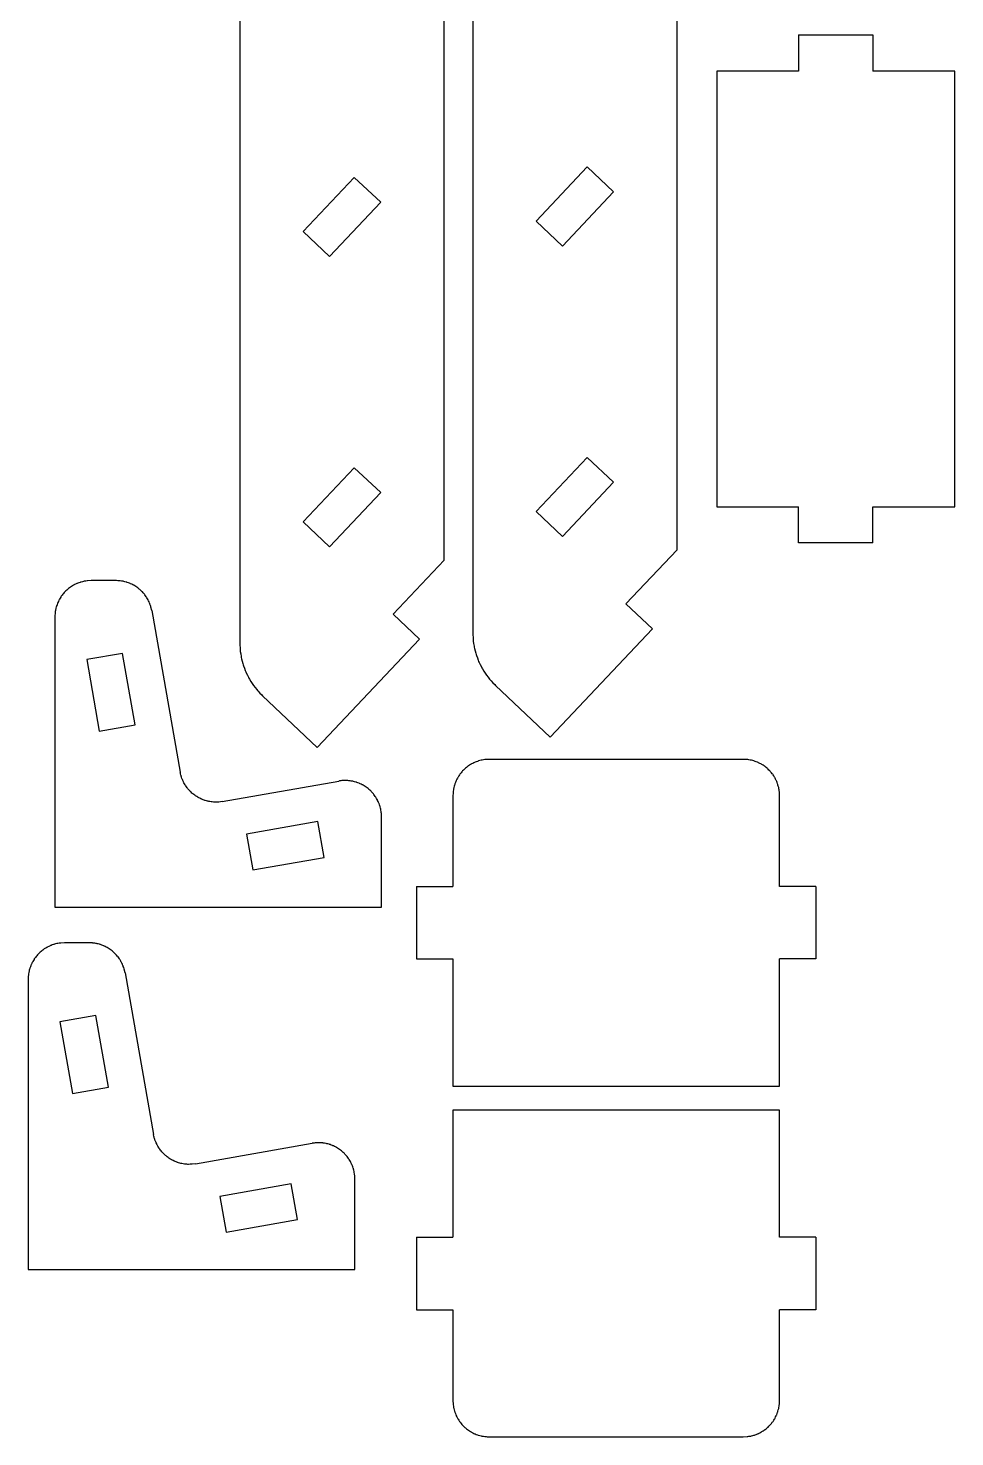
# Model space of a CAD drawing. Header units: centimetres. Extents: x -36 to 33.7, y -21 to 21.
# Drawn here: x 17.32 to 30.08, y -20.28 to -0.88 of the extents above; entities that cross this region are included whole.
import ezdxf

# ---------------------------------------------------------------- set-up
doc = ezdxf.new("R2010")
doc.units = ezdxf.units.CM
doc.header["$MEASUREMENT"] = 0
doc.layers.add('Capa 1', color=7, linetype='Continuous')

msp = doc.modelspace()

# ---------------------------------------------------------------- linework, layer by layer
at = {"layer": 'Capa 1', "color": 1, "lineweight": 25}
for points in [[(26.25643, -8.06293), (26.25643, -8.06293), (26.25643, 19.2293), (26.25643, 19.2293)], [(23.04784, -8.20561), (23.04784, -8.20561), (23.04784, 19.08662), (23.04784, 19.08662)], [(23.44175, 18.08891), (23.44175, 18.08891), (23.44175, -9.20332), (23.44175, -9.20332)], [(20.23313, 17.94623), (20.23313, 17.94623), (20.23313, -9.346), (20.23313, -9.346)], [(27.93009, -0.96876), (27.93009, -0.96876), (28.95509, -0.96876), (28.95509, -0.96876)], [(27.93009, -0.96876), (27.93009, -0.96876), (27.93009, -1.46876), (27.93009, -1.46876)], [(28.95509, -0.96876), (28.95509, -0.96876), (28.95509, -1.46876), (28.95509, -1.46876)], [(26.80258, -1.46876), (26.80258, -1.46876), (26.80258, -7.46876), (26.80258, -7.46876)], [(27.93009, -1.46876), (27.93009, -1.46876), (26.80258, -1.46876), (26.80258, -1.46876)], [(30.0826, -1.46876), (30.0826, -1.46876), (28.95509, -1.46876), (28.95509, -1.46876)], [(30.0826, -7.46876), (30.0826, -7.46876), (30.0826, -1.46876), (30.0826, -1.46876)], [(25.01917, -2.78953), (25.01917, -2.78953), (24.31548, -3.53481), (24.31548, -3.53481)], [(25.38274, -3.13275), (25.38274, -3.13275), (25.01917, -2.78953), (25.01917, -2.78953)], [(21.81055, -2.93218), (21.81055, -2.93218), (21.10686, -3.6775), (21.10686, -3.6775)], [(22.17412, -3.27544), (22.17412, -3.27544), (21.81055, -2.93218), (21.81055, -2.93218)], [(21.47043, -4.02075), (21.47043, -4.02075), (22.17412, -3.27544), (22.17412, -3.27544)], [(24.67905, -3.87806), (24.67905, -3.87806), (25.38274, -3.13275), (25.38274, -3.13275)], [(21.10686, -3.6775), (21.10686, -3.6775), (21.47043, -4.02075), (21.47043, -4.02075)], [(24.31548, -3.53481), (24.31548, -3.53481), (24.67905, -3.87806), (24.67905, -3.87806)], [(25.01917, -6.7895), (25.01917, -6.7895), (24.31548, -7.53482), (24.31548, -7.53482)], [(25.38274, -7.13276), (25.38274, -7.13276), (25.01917, -6.7895), (25.01917, -6.7895)], [(21.81055, -6.93219), (21.81055, -6.93219), (21.10686, -7.6775), (21.10686, -7.6775)], [(22.17412, -7.27544), (22.17412, -7.27544), (21.81055, -6.93219), (21.81055, -6.93219)], [(24.67905, -7.87807), (24.67905, -7.87807), (25.38274, -7.13276), (25.38274, -7.13276)], [(21.47043, -8.02076), (21.47043, -8.02076), (22.17412, -7.27544), (22.17412, -7.27544)], [(24.31548, -7.53482), (24.31548, -7.53482), (24.67905, -7.87807), (24.67905, -7.87807)], [(26.80258, -7.46876), (26.80258, -7.46876), (27.93009, -7.46876), (27.93009, -7.46876)], [(27.93009, -7.96876), (27.93009, -7.96876), (27.93009, -7.46876), (27.93009, -7.46876)], [(28.95509, -7.96876), (28.95509, -7.96876), (28.95509, -7.46876), (28.95509, -7.46876)], [(28.95509, -7.46876), (28.95509, -7.46876), (30.0826, -7.46876), (30.0826, -7.46876)], [(21.10686, -7.6775), (21.10686, -7.6775), (21.47043, -8.02076), (21.47043, -8.02076)], [(25.55278, -8.8082), (25.55278, -8.8082), (26.25643, -8.06293), (26.25643, -8.06293)], [(28.95509, -7.96876), (28.95509, -7.96876), (27.93009, -7.96876), (27.93009, -7.96876)], [(22.34416, -8.95089), (22.34416, -8.95089), (23.04784, -8.20561), (23.04784, -8.20561)], [(18.52824, -8.48704), (18.52824, -8.48704), (18.18622, -8.48704), (18.18622, -8.48704)], [(19.02065, -8.90021), (19.02065, -8.90021), (19.41308, -11.12578), (19.41308, -11.12578)], [(25.91635, -9.15146), (25.91635, -9.15146), (25.55278, -8.8082), (25.55278, -8.8082)], [(17.68623, -8.98703), (17.68623, -8.98703), (17.68623, -12.98703), (17.68623, -12.98703)], [(22.70773, -9.29414), (22.70773, -9.29414), (22.34416, -8.95089), (22.34416, -8.95089)], [(22.70773, -9.29414), (22.70773, -9.29414), (21.30039, -10.78477), (21.30039, -10.78477)], [(25.91635, -9.15146), (25.91635, -9.15146), (24.50901, -10.64208), (24.50901, -10.64208)], [(18.61679, -9.48921), (18.61679, -9.48921), (18.12438, -9.57603), (18.12438, -9.57603)], [(18.79043, -10.47402), (18.79043, -10.47402), (18.61679, -9.48921), (18.61679, -9.48921)], [(18.12438, -9.57603), (18.12438, -9.57603), (18.29802, -10.56084), (18.29802, -10.56084)], [(21.30039, -10.78477), (21.30039, -10.78477), (20.54665, -10.07315), (20.54665, -10.07315)], [(24.50901, -10.64208), (24.50901, -10.64208), (23.75527, -9.93046), (23.75527, -9.93046)], [(18.29802, -10.56084), (18.29802, -10.56084), (18.79043, -10.47402), (18.79043, -10.47402)], [(27.16917, -10.9494), (27.16917, -10.9494), (23.66919, -10.9494), (23.66919, -10.9494)], [(19.9923, -11.53137), (19.9923, -11.53137), (21.59938, -11.24798), (21.59938, -11.24798)], [(23.1692, -11.44939), (23.1692, -11.44939), (23.1692, -12.69939), (23.1692, -12.69939)], [(27.66919, -12.69939), (27.66919, -12.69939), (27.66919, -11.44939), (27.66919, -11.44939)], [(21.31014, -11.80671), (21.31014, -11.80671), (20.32533, -11.98035), (20.32533, -11.98035)], [(21.39696, -12.29912), (21.39696, -12.29912), (21.31014, -11.80671), (21.31014, -11.80671)], [(22.18623, -12.98703), (22.18623, -12.98703), (22.18623, -11.74039), (22.18623, -11.74039)], [(20.32533, -11.98035), (20.32533, -11.98035), (20.41215, -12.47275), (20.41215, -12.47275)], [(20.41215, -12.47275), (20.41215, -12.47275), (21.39696, -12.29912), (21.39696, -12.29912)], [(22.66917, -12.69939), (22.66917, -12.69939), (22.66917, -13.69937), (22.66917, -13.69937)], [(22.66917, -12.69939), (22.66917, -12.69939), (23.1692, -12.69939), (23.1692, -12.69939)], [(28.16919, -12.69939), (28.16919, -12.69939), (27.66919, -12.69939), (27.66919, -12.69939)], [(28.16919, -12.69939), (28.16919, -12.69939), (28.16919, -13.69937), (28.16919, -13.69937)], [(17.68623, -12.98703), (17.68623, -12.98703), (22.18623, -12.98703), (22.18623, -12.98703)], [(18.16058, -13.47683), (18.16058, -13.47683), (17.81856, -13.47683), (17.81856, -13.47683)], [(22.66917, -13.69937), (22.66917, -13.69937), (23.1692, -13.69937), (23.1692, -13.69937)], [(23.1692, -13.69937), (23.1692, -13.69937), (23.1692, -15.44939), (23.1692, -15.44939)], [(28.16919, -13.69937), (28.16919, -13.69937), (27.66919, -13.69937), (27.66919, -13.69937)], [(27.66919, -15.44939), (27.66919, -15.44939), (27.66919, -13.69937), (27.66919, -13.69937)], [(18.65298, -13.89001), (18.65298, -13.89001), (19.04541, -16.11558), (19.04541, -16.11558)], [(17.31857, -13.97683), (17.31857, -13.97683), (17.31857, -17.97683), (17.31857, -17.97683)], [(18.24912, -14.47901), (18.24912, -14.47901), (17.75672, -14.56582), (17.75672, -14.56582)], [(18.42276, -15.46382), (18.42276, -15.46382), (18.24912, -14.47901), (18.24912, -14.47901)], [(17.75672, -14.56582), (17.75672, -14.56582), (17.93035, -15.55064), (17.93035, -15.55064)], [(17.93035, -15.55064), (17.93035, -15.55064), (18.42276, -15.46382), (18.42276, -15.46382)], [(23.1692, -15.44939), (23.1692, -15.44939), (27.66919, -15.44939), (27.66919, -15.44939)], [(27.66918, -15.78161), (27.66918, -15.78161), (23.16918, -15.78161), (23.16918, -15.78161)], [(23.16918, -15.78161), (23.16918, -15.78161), (23.16918, -17.53163), (23.16918, -17.53163)], [(27.66918, -17.53163), (27.66918, -17.53163), (27.66918, -15.78161), (27.66918, -15.78161)], [(19.62464, -16.52117), (19.62464, -16.52117), (21.23172, -16.23778), (21.23172, -16.23778)], [(20.94248, -16.79651), (20.94248, -16.79651), (19.95766, -16.97015), (19.95766, -16.97015)], [(21.02929, -17.28892), (21.02929, -17.28892), (20.94248, -16.79651), (20.94248, -16.79651)], [(21.81856, -17.97683), (21.81856, -17.97683), (21.81856, -16.73019), (21.81856, -16.73019)], [(19.95766, -16.97015), (19.95766, -16.97015), (20.04448, -17.46255), (20.04448, -17.46255)], [(20.04448, -17.46255), (20.04448, -17.46255), (21.02929, -17.28892), (21.02929, -17.28892)], [(22.66919, -17.53163), (22.66919, -17.53163), (22.66919, -18.53161), (22.66919, -18.53161)], [(22.66919, -17.53163), (22.66919, -17.53163), (23.16918, -17.53163), (23.16918, -17.53163)], [(28.1692, -17.53163), (28.1692, -17.53163), (27.66918, -17.53163), (27.66918, -17.53163)], [(28.1692, -17.53163), (28.1692, -17.53163), (28.1692, -18.53161), (28.1692, -18.53161)], [(17.31857, -17.97683), (17.31857, -17.97683), (21.81856, -17.97683), (21.81856, -17.97683)], [(22.66919, -18.53161), (22.66919, -18.53161), (23.16918, -18.53161), (23.16918, -18.53161)], [(23.16918, -18.53161), (23.16918, -18.53161), (23.16918, -19.78161), (23.16918, -19.78161)], [(28.1692, -18.53161), (28.1692, -18.53161), (27.66918, -18.53161), (27.66918, -18.53161)], [(27.66918, -19.78161), (27.66918, -19.78161), (27.66918, -18.53161), (27.66918, -18.53161)], [(23.66917, -20.2816), (23.66917, -20.2816), (27.16918, -20.2816), (27.16918, -20.2816)]]:
    msp.add_open_spline(points, degree=3, dxfattribs=at)
for points, knots in [([(18.18622, -8.48704), (18.18622, -8.48704), (18.13722, -8.48943), (18.13722, -8.48943), (18.13722, -8.48943), (18.13722, -8.48943), (18.08868, -8.49663), (18.08868, -8.49663), (18.08868, -8.49663), (18.08868, -8.49663), (18.04109, -8.50856), (18.04109, -8.50856), (18.04109, -8.50856), (18.04109, -8.50856), (17.99488, -8.5251), (17.99488, -8.5251), (17.99488, -8.5251), (17.99488, -8.5251), (17.95053, -8.54609), (17.95053, -8.54609), (17.95053, -8.54609), (17.95053, -8.54609), (17.90845, -8.57131), (17.90845, -8.57131), (17.90845, -8.57131), (17.90845, -8.57131), (17.86904, -8.60052), (17.86904, -8.60052), (17.86904, -8.60052), (17.86904, -8.60052), (17.83267, -8.63347), (17.83267, -8.63347), (17.83267, -8.63347), (17.83267, -8.63347), (17.79972, -8.66985), (17.79972, -8.66985), (17.79972, -8.66985), (17.79972, -8.66985), (17.77047, -8.70925), (17.77047, -8.70925), (17.77047, -8.70925), (17.77047, -8.70925), (17.74525, -8.75134), (17.74525, -8.75134), (17.74525, -8.75134), (17.74525, -8.75134), (17.7243, -8.79568), (17.7243, -8.79568), (17.7243, -8.79568), (17.7243, -8.79568), (17.70775, -8.8419), (17.70775, -8.8419), (17.70775, -8.8419), (17.70775, -8.8419), (17.69583, -8.88948), (17.69583, -8.88948), (17.69583, -8.88948), (17.69583, -8.88948), (17.68863, -8.93803), (17.68863, -8.93803), (17.68863, -8.93803), (17.68863, -8.93803), (17.68623, -8.98703), (17.68623, -8.98703)], [0, 0, 0, 0, 0.05882353, 0.05882353, 0.05882353, 0.05882354, 0.11764706, 0.11764706, 0.11764706, 0.11764707, 0.17647059, 0.17647059, 0.17647059, 0.1764706, 0.23529412, 0.23529412, 0.23529412, 0.23529413, 0.29411765, 0.29411765, 0.29411765, 0.29411766, 0.35294118, 0.35294118, 0.35294118, 0.35294119, 0.41176471, 0.41176471, 0.41176471, 0.41176472, 0.47058824, 0.47058824, 0.47058824, 0.47058825, 0.52941176, 0.52941176, 0.52941176, 0.52941177, 0.58823529, 0.58823529, 0.58823529, 0.5882353, 0.64705882, 0.64705882, 0.64705882, 0.64705883, 0.70588235, 0.70588235, 0.70588235, 0.70588236, 0.76470588, 0.76470588, 0.76470588, 0.76470589, 0.82352941, 0.82352941, 0.82352941, 0.82352942, 0.88235294, 0.88235294, 0.88235294, 0.88235295, 1, 1, 1, 1]), ([(19.02065, -8.90021), (19.02065, -8.90021), (19.00957, -8.85163), (19.00957, -8.85163), (19.00957, -8.85163), (19.00957, -8.85163), (18.9937, -8.80436), (18.9937, -8.80436), (18.9937, -8.80436), (18.9937, -8.80436), (18.97316, -8.75892), (18.97316, -8.75892), (18.97316, -8.75892), (18.97316, -8.75892), (18.94826, -8.71578), (18.94826, -8.71578), (18.94826, -8.71578), (18.94826, -8.71578), (18.91915, -8.67528), (18.91915, -8.67528), (18.91915, -8.67528), (18.91915, -8.67528), (18.88617, -8.63792), (18.88617, -8.63792), (18.88617, -8.63792), (18.88617, -8.63792), (18.84966, -8.60402), (18.84966, -8.60402), (18.84966, -8.60402), (18.84966, -8.60402), (18.8099, -8.57393), (18.8099, -8.57393), (18.8099, -8.57393), (18.8099, -8.57393), (18.76739, -8.54793), (18.76739, -8.54793), (18.76739, -8.54793), (18.76739, -8.54793), (18.72245, -8.5263), (18.72245, -8.5263), (18.72245, -8.5263), (18.72245, -8.5263), (18.67563, -8.50926), (18.67563, -8.50926), (18.67563, -8.50926), (18.67563, -8.50926), (18.6273, -8.49695), (18.6273, -8.49695), (18.6273, -8.49695), (18.6273, -8.49695), (18.57802, -8.48951), (18.57802, -8.48951), (18.57802, -8.48951), (18.57802, -8.48951), (18.52824, -8.48704), (18.52824, -8.48704)], [0, 0, 0, 0, 0.06666667, 0.06666667, 0.06666667, 0.06666668, 0.13333333, 0.13333333, 0.13333333, 0.13333334, 0.2, 0.2, 0.2, 0.20000001, 0.26666667, 0.26666667, 0.26666667, 0.26666668, 0.33333333, 0.33333333, 0.33333333, 0.33333334, 0.4, 0.4, 0.4, 0.40000001, 0.46666667, 0.46666667, 0.46666667, 0.46666668, 0.53333333, 0.53333333, 0.53333333, 0.53333334, 0.6, 0.6, 0.6, 0.60000001, 0.66666667, 0.66666667, 0.66666667, 0.66666668, 0.73333333, 0.73333333, 0.73333333, 0.73333334, 0.8, 0.8, 0.8, 0.80000001, 0.86666667, 0.86666667, 0.86666667, 0.86666668, 1, 1, 1, 1]), ([(23.44175, -9.20332), (23.44175, -9.20332), (23.44694, -9.30492), (23.44694, -9.30492), (23.44694, -9.30492), (23.44694, -9.30492), (23.46239, -9.40546), (23.46239, -9.40546), (23.46239, -9.40546), (23.46239, -9.40546), (23.488, -9.50388), (23.488, -9.50388), (23.488, -9.50388), (23.488, -9.50388), (23.52349, -9.59924), (23.52349, -9.59924), (23.52349, -9.59924), (23.52349, -9.59924), (23.56844, -9.69047), (23.56844, -9.69047), (23.56844, -9.69047), (23.56844, -9.69047), (23.62245, -9.77669), (23.62245, -9.77669), (23.62245, -9.77669), (23.62245, -9.77669), (23.68496, -9.85694), (23.68496, -9.85694), (23.68496, -9.85694), (23.68496, -9.85694), (23.75527, -9.93046), (23.75527, -9.93046)], [0, 0, 0, 0, 0.11111111, 0.11111111, 0.11111111, 0.11111112, 0.22222222, 0.22222222, 0.22222222, 0.22222223, 0.33333333, 0.33333333, 0.33333333, 0.33333334, 0.44444444, 0.44444444, 0.44444444, 0.44444445, 0.55555556, 0.55555556, 0.55555556, 0.55555557, 0.66666667, 0.66666667, 0.66666667, 0.66666668, 0.77777778, 0.77777778, 0.77777778, 0.77777779, 1, 1, 1, 1]), ([(20.23313, -9.346), (20.23313, -9.346), (20.23832, -9.4476), (20.23832, -9.4476), (20.23832, -9.4476), (20.23832, -9.4476), (20.25381, -9.54814), (20.25381, -9.54814), (20.25381, -9.54814), (20.25381, -9.54814), (20.27938, -9.64657), (20.27938, -9.64657), (20.27938, -9.64657), (20.27938, -9.64657), (20.31487, -9.74192), (20.31487, -9.74192), (20.31487, -9.74192), (20.31487, -9.74192), (20.35985, -9.83315), (20.35985, -9.83315), (20.35985, -9.83315), (20.35985, -9.83315), (20.41383, -9.91937), (20.41383, -9.91937), (20.41383, -9.91937), (20.41383, -9.91937), (20.47634, -9.99963), (20.47634, -9.99963), (20.47634, -9.99963), (20.47634, -9.99963), (20.54665, -10.07315), (20.54665, -10.07315)], [0, 0, 0, 0, 0.11111111, 0.11111111, 0.11111111, 0.11111112, 0.22222222, 0.22222222, 0.22222222, 0.22222223, 0.33333333, 0.33333333, 0.33333333, 0.33333334, 0.44444444, 0.44444444, 0.44444444, 0.44444445, 0.55555556, 0.55555556, 0.55555556, 0.55555557, 0.66666667, 0.66666667, 0.66666667, 0.66666668, 0.77777778, 0.77777778, 0.77777778, 0.77777779, 1, 1, 1, 1]), ([(23.66919, -10.9494), (23.66919, -10.9494), (23.61691, -10.95211), (23.61691, -10.95211), (23.61691, -10.95211), (23.61691, -10.95211), (23.56522, -10.9603), (23.56522, -10.9603), (23.56522, -10.9603), (23.56522, -10.9603), (23.51467, -10.97384), (23.51467, -10.97384), (23.51467, -10.97384), (23.51467, -10.97384), (23.46581, -10.99261), (23.46581, -10.99261), (23.46581, -10.99261), (23.46581, -10.99261), (23.41917, -11.01639), (23.41917, -11.01639), (23.41917, -11.01639), (23.41917, -11.01639), (23.37529, -11.04489), (23.37529, -11.04489), (23.37529, -11.04489), (23.37529, -11.04489), (23.33461, -11.07781), (23.33461, -11.07781), (23.33461, -11.07781), (23.33461, -11.07781), (23.29761, -11.11481), (23.29761, -11.11481), (23.29761, -11.11481), (23.29761, -11.11481), (23.26469, -11.15549), (23.26469, -11.15549), (23.26469, -11.15549), (23.26469, -11.15549), (23.23619, -11.19938), (23.23619, -11.19938), (23.23619, -11.19938), (23.23619, -11.19938), (23.21241, -11.24601), (23.21241, -11.24601), (23.21241, -11.24601), (23.21241, -11.24601), (23.19364, -11.29487), (23.19364, -11.29487), (23.19364, -11.29487), (23.19364, -11.29487), (23.1801, -11.34543), (23.1801, -11.34543), (23.1801, -11.34543), (23.1801, -11.34543), (23.17191, -11.39711), (23.17191, -11.39711), (23.17191, -11.39711), (23.17191, -11.39711), (23.1692, -11.44939), (23.1692, -11.44939)], [0, 0, 0, 0, 0.0625, 0.0625, 0.0625, 0.06250001, 0.125, 0.125, 0.125, 0.12500001, 0.1875, 0.1875, 0.1875, 0.18750001, 0.25, 0.25, 0.25, 0.25000001, 0.3125, 0.3125, 0.3125, 0.31250001, 0.375, 0.375, 0.375, 0.37500001, 0.4375, 0.4375, 0.4375, 0.43750001, 0.5, 0.5, 0.5, 0.50000001, 0.5625, 0.5625, 0.5625, 0.56250001, 0.625, 0.625, 0.625, 0.62500001, 0.6875, 0.6875, 0.6875, 0.68750001, 0.75, 0.75, 0.75, 0.75000001, 0.8125, 0.8125, 0.8125, 0.81250001, 0.875, 0.875, 0.875, 0.87500001, 1, 1, 1, 1]), ([(27.66919, -11.44939), (27.66919, -11.44939), (27.66644, -11.39711), (27.66644, -11.39711), (27.66644, -11.39711), (27.66644, -11.39711), (27.65826, -11.34543), (27.65826, -11.34543), (27.65826, -11.34543), (27.65826, -11.34543), (27.64471, -11.29487), (27.64471, -11.29487), (27.64471, -11.29487), (27.64471, -11.29487), (27.62594, -11.24601), (27.62594, -11.24601), (27.62594, -11.24601), (27.62594, -11.24601), (27.6022, -11.19938), (27.6022, -11.19938), (27.6022, -11.19938), (27.6022, -11.19938), (27.5737, -11.15549), (27.5737, -11.15549), (27.5737, -11.15549), (27.5737, -11.15549), (27.54075, -11.11481), (27.54075, -11.11481), (27.54075, -11.11481), (27.54075, -11.11481), (27.50374, -11.07781), (27.50374, -11.07781), (27.50374, -11.07781), (27.50374, -11.07781), (27.46307, -11.04489), (27.46307, -11.04489), (27.46307, -11.04489), (27.46307, -11.04489), (27.41918, -11.01639), (27.41918, -11.01639), (27.41918, -11.01639), (27.41918, -11.01639), (27.37254, -10.99261), (27.37254, -10.99261), (27.37254, -10.99261), (27.37254, -10.99261), (27.32368, -10.97384), (27.32368, -10.97384), (27.32368, -10.97384), (27.32368, -10.97384), (27.27313, -10.9603), (27.27313, -10.9603), (27.27313, -10.9603), (27.27313, -10.9603), (27.22145, -10.95211), (27.22145, -10.95211), (27.22145, -10.95211), (27.22145, -10.95211), (27.16917, -10.9494), (27.16917, -10.9494)], [0, 0, 0, 0, 0.0625, 0.0625, 0.0625, 0.06250001, 0.125, 0.125, 0.125, 0.12500001, 0.1875, 0.1875, 0.1875, 0.18750001, 0.25, 0.25, 0.25, 0.25000001, 0.3125, 0.3125, 0.3125, 0.31250001, 0.375, 0.375, 0.375, 0.37500001, 0.4375, 0.4375, 0.4375, 0.43750001, 0.5, 0.5, 0.5, 0.50000001, 0.5625, 0.5625, 0.5625, 0.56250001, 0.625, 0.625, 0.625, 0.62500001, 0.6875, 0.6875, 0.6875, 0.68750001, 0.75, 0.75, 0.75, 0.75000001, 0.8125, 0.8125, 0.8125, 0.81250001, 0.875, 0.875, 0.875, 0.87500001, 1, 1, 1, 1]), ([(19.9923, -11.53137), (19.9923, -11.53137), (19.94362, -11.53751), (19.94362, -11.53751), (19.94362, -11.53751), (19.94362, -11.53751), (19.89458, -11.53885), (19.89458, -11.53885), (19.89458, -11.53885), (19.89458, -11.53885), (19.84562, -11.53539), (19.84562, -11.53539), (19.84562, -11.53539), (19.84562, -11.53539), (19.79725, -11.5271), (19.79725, -11.5271), (19.79725, -11.5271), (19.79725, -11.5271), (19.74995, -11.51415), (19.74995, -11.51415), (19.74995, -11.51415), (19.74995, -11.51415), (19.70412, -11.49662), (19.70412, -11.49662), (19.70412, -11.49662), (19.70412, -11.49662), (19.66023, -11.47468), (19.66023, -11.47468), (19.66023, -11.47468), (19.66023, -11.47468), (19.61868, -11.44853), (19.61868, -11.44853), (19.61868, -11.44853), (19.61868, -11.44853), (19.57994, -11.41844), (19.57994, -11.41844), (19.57994, -11.41844), (19.57994, -11.41844), (19.54431, -11.38472), (19.54431, -11.38472), (19.54431, -11.38472), (19.54431, -11.38472), (19.51214, -11.34764), (19.51214, -11.34764), (19.51214, -11.34764), (19.51214, -11.34764), (19.48378, -11.3076), (19.48378, -11.3076), (19.48378, -11.3076), (19.48378, -11.3076), (19.4595, -11.26498), (19.4595, -11.26498), (19.4595, -11.26498), (19.4595, -11.26498), (19.43947, -11.22018), (19.43947, -11.22018), (19.43947, -11.22018), (19.43947, -11.22018), (19.42394, -11.17365), (19.42394, -11.17365), (19.42394, -11.17365), (19.42394, -11.17365), (19.41308, -11.12578), (19.41308, -11.12578)], [0, 0, 0, 0, 0.05882353, 0.05882353, 0.05882353, 0.05882354, 0.11764706, 0.11764706, 0.11764706, 0.11764707, 0.17647059, 0.17647059, 0.17647059, 0.1764706, 0.23529412, 0.23529412, 0.23529412, 0.23529413, 0.29411765, 0.29411765, 0.29411765, 0.29411766, 0.35294118, 0.35294118, 0.35294118, 0.35294119, 0.41176471, 0.41176471, 0.41176471, 0.41176472, 0.47058824, 0.47058824, 0.47058824, 0.47058825, 0.52941176, 0.52941176, 0.52941176, 0.52941177, 0.58823529, 0.58823529, 0.58823529, 0.5882353, 0.64705882, 0.64705882, 0.64705882, 0.64705883, 0.70588235, 0.70588235, 0.70588235, 0.70588236, 0.76470588, 0.76470588, 0.76470588, 0.76470589, 0.82352941, 0.82352941, 0.82352941, 0.82352942, 0.88235294, 0.88235294, 0.88235294, 0.88235295, 1, 1, 1, 1]), ([(22.18623, -11.74039), (22.18623, -11.74039), (22.18387, -11.69199), (22.18387, -11.69199), (22.18387, -11.69199), (22.18387, -11.69199), (22.17685, -11.64404), (22.17685, -11.64404), (22.17685, -11.64404), (22.17685, -11.64404), (22.16524, -11.59698), (22.16524, -11.59698), (22.16524, -11.59698), (22.16524, -11.59698), (22.14908, -11.5513), (22.14908, -11.5513), (22.14908, -11.5513), (22.14908, -11.5513), (22.12862, -11.50738), (22.12862, -11.50738), (22.12862, -11.50738), (22.12862, -11.50738), (22.10396, -11.46564), (22.10396, -11.46564), (22.10396, -11.46564), (22.10396, -11.46564), (22.07542, -11.42649), (22.07542, -11.42649), (22.07542, -11.42649), (22.07542, -11.42649), (22.04318, -11.39029), (22.04318, -11.39029), (22.04318, -11.39029), (22.04318, -11.39029), (22.00762, -11.35738), (22.00762, -11.35738), (22.00762, -11.35738), (22.00762, -11.35738), (21.96902, -11.32806), (21.96902, -11.32806), (21.96902, -11.32806), (21.96902, -11.32806), (21.92778, -11.30263), (21.92778, -11.30263), (21.92778, -11.30263), (21.92778, -11.30263), (21.88425, -11.28128), (21.88425, -11.28128), (21.88425, -11.28128), (21.88425, -11.28128), (21.83888, -11.26428), (21.83888, -11.26428), (21.83888, -11.26428), (21.83888, -11.26428), (21.79207, -11.25172), (21.79207, -11.25172), (21.79207, -11.25172), (21.79207, -11.25172), (21.74427, -11.24378), (21.74427, -11.24378), (21.74427, -11.24378), (21.74427, -11.24378), (21.69594, -11.2405), (21.69594, -11.2405), (21.69594, -11.2405), (21.69594, -11.2405), (21.64747, -11.24191), (21.64747, -11.24191), (21.64747, -11.24191), (21.64747, -11.24191), (21.59938, -11.24798), (21.59938, -11.24798)], [0, 0, 0, 0, 0.05263158, 0.05263158, 0.05263158, 0.05263159, 0.10526316, 0.10526316, 0.10526316, 0.10526317, 0.15789474, 0.15789474, 0.15789474, 0.15789475, 0.21052632, 0.21052632, 0.21052632, 0.21052633, 0.26315789, 0.26315789, 0.26315789, 0.2631579, 0.31578947, 0.31578947, 0.31578947, 0.31578948, 0.36842105, 0.36842105, 0.36842105, 0.36842106, 0.42105263, 0.42105263, 0.42105263, 0.42105264, 0.47368421, 0.47368421, 0.47368421, 0.47368422, 0.52631579, 0.52631579, 0.52631579, 0.5263158, 0.57894737, 0.57894737, 0.57894737, 0.57894738, 0.63157895, 0.63157895, 0.63157895, 0.63157896, 0.68421053, 0.68421053, 0.68421053, 0.68421054, 0.73684211, 0.73684211, 0.73684211, 0.73684212, 0.78947368, 0.78947368, 0.78947368, 0.78947369, 0.84210526, 0.84210526, 0.84210526, 0.84210527, 0.89473684, 0.89473684, 0.89473684, 0.89473685, 1, 1, 1, 1]), ([(17.81856, -13.47683), (17.81856, -13.47683), (17.76956, -13.47923), (17.76956, -13.47923), (17.76956, -13.47923), (17.76956, -13.47923), (17.72102, -13.48643), (17.72102, -13.48643), (17.72102, -13.48643), (17.72102, -13.48643), (17.67343, -13.49835), (17.67343, -13.49835), (17.67343, -13.49835), (17.67343, -13.49835), (17.62721, -13.5149), (17.62721, -13.5149), (17.62721, -13.5149), (17.62721, -13.5149), (17.58287, -13.53589), (17.58287, -13.53589), (17.58287, -13.53589), (17.58287, -13.53589), (17.54078, -13.56111), (17.54078, -13.56111), (17.54078, -13.56111), (17.54078, -13.56111), (17.50138, -13.59032), (17.50138, -13.59032), (17.50138, -13.59032), (17.50138, -13.59032), (17.465, -13.62327), (17.465, -13.62327), (17.465, -13.62327), (17.465, -13.62327), (17.43205, -13.65964), (17.43205, -13.65964), (17.43205, -13.65964), (17.43205, -13.65964), (17.40281, -13.69905), (17.40281, -13.69905), (17.40281, -13.69905), (17.40281, -13.69905), (17.37759, -13.74114), (17.37759, -13.74114), (17.37759, -13.74114), (17.37759, -13.74114), (17.35663, -13.78548), (17.35663, -13.78548), (17.35663, -13.78548), (17.35663, -13.78548), (17.34009, -13.83169), (17.34009, -13.83169), (17.34009, -13.83169), (17.34009, -13.83169), (17.32816, -13.87928), (17.32816, -13.87928), (17.32816, -13.87928), (17.32816, -13.87928), (17.32097, -13.92783), (17.32097, -13.92783), (17.32097, -13.92783), (17.32097, -13.92783), (17.31857, -13.97683), (17.31857, -13.97683)], [0, 0, 0, 0, 0.05882353, 0.05882353, 0.05882353, 0.05882354, 0.11764706, 0.11764706, 0.11764706, 0.11764707, 0.17647059, 0.17647059, 0.17647059, 0.1764706, 0.23529412, 0.23529412, 0.23529412, 0.23529413, 0.29411765, 0.29411765, 0.29411765, 0.29411766, 0.35294118, 0.35294118, 0.35294118, 0.35294119, 0.41176471, 0.41176471, 0.41176471, 0.41176472, 0.47058824, 0.47058824, 0.47058824, 0.47058825, 0.52941176, 0.52941176, 0.52941176, 0.52941177, 0.58823529, 0.58823529, 0.58823529, 0.5882353, 0.64705882, 0.64705882, 0.64705882, 0.64705883, 0.70588235, 0.70588235, 0.70588235, 0.70588236, 0.76470588, 0.76470588, 0.76470588, 0.76470589, 0.82352941, 0.82352941, 0.82352941, 0.82352942, 0.88235294, 0.88235294, 0.88235294, 0.88235295, 1, 1, 1, 1]), ([(18.65298, -13.89001), (18.65298, -13.89001), (18.64191, -13.84143), (18.64191, -13.84143), (18.64191, -13.84143), (18.64191, -13.84143), (18.626, -13.79416), (18.626, -13.79416), (18.626, -13.79416), (18.626, -13.79416), (18.6055, -13.74872), (18.6055, -13.74872), (18.6055, -13.74872), (18.6055, -13.74872), (18.58059, -13.70558), (18.58059, -13.70558), (18.58059, -13.70558), (18.58059, -13.70558), (18.55149, -13.66508), (18.55149, -13.66508), (18.55149, -13.66508), (18.55149, -13.66508), (18.5185, -13.62772), (18.5185, -13.62772), (18.5185, -13.62772), (18.5185, -13.62772), (18.48196, -13.59382), (18.48196, -13.59382), (18.48196, -13.59382), (18.48196, -13.59382), (18.44223, -13.56372), (18.44223, -13.56372), (18.44223, -13.56372), (18.44223, -13.56372), (18.39969, -13.53772), (18.39969, -13.53772), (18.39969, -13.53772), (18.39969, -13.53772), (18.35478, -13.5161), (18.35478, -13.5161), (18.35478, -13.5161), (18.35478, -13.5161), (18.30797, -13.49906), (18.30797, -13.49906), (18.30797, -13.49906), (18.30797, -13.49906), (18.25964, -13.48675), (18.25964, -13.48675), (18.25964, -13.48675), (18.25964, -13.48675), (18.21035, -13.4793), (18.21035, -13.4793), (18.21035, -13.4793), (18.21035, -13.4793), (18.16058, -13.47683), (18.16058, -13.47683)], [0, 0, 0, 0, 0.06666667, 0.06666667, 0.06666667, 0.06666668, 0.13333333, 0.13333333, 0.13333333, 0.13333334, 0.2, 0.2, 0.2, 0.20000001, 0.26666667, 0.26666667, 0.26666667, 0.26666668, 0.33333333, 0.33333333, 0.33333333, 0.33333334, 0.4, 0.4, 0.4, 0.40000001, 0.46666667, 0.46666667, 0.46666667, 0.46666668, 0.53333333, 0.53333333, 0.53333333, 0.53333334, 0.6, 0.6, 0.6, 0.60000001, 0.66666667, 0.66666667, 0.66666667, 0.66666668, 0.73333333, 0.73333333, 0.73333333, 0.73333334, 0.8, 0.8, 0.8, 0.80000001, 0.86666667, 0.86666667, 0.86666667, 0.86666668, 1, 1, 1, 1]), ([(19.62464, -16.52117), (19.62464, -16.52117), (19.57596, -16.5273), (19.57596, -16.5273), (19.57596, -16.5273), (19.57596, -16.5273), (19.52692, -16.52864), (19.52692, -16.52864), (19.52692, -16.52864), (19.52692, -16.52864), (19.47795, -16.52515), (19.47795, -16.52515), (19.47795, -16.52515), (19.47795, -16.52515), (19.42959, -16.5169), (19.42959, -16.5169), (19.42959, -16.5169), (19.42959, -16.5169), (19.38228, -16.50395), (19.38228, -16.50395), (19.38228, -16.50395), (19.38228, -16.50395), (19.33642, -16.48642), (19.33642, -16.48642), (19.33642, -16.48642), (19.33642, -16.48642), (19.29253, -16.46447), (19.29253, -16.46447), (19.29253, -16.46447), (19.29253, -16.46447), (19.25101, -16.43833), (19.25101, -16.43833), (19.25101, -16.43833), (19.25101, -16.43833), (19.21224, -16.40824), (19.21224, -16.40824), (19.21224, -16.40824), (19.21224, -16.40824), (19.17665, -16.37452), (19.17665, -16.37452), (19.17665, -16.37452), (19.17665, -16.37452), (19.14447, -16.33744), (19.14447, -16.33744), (19.14447, -16.33744), (19.14447, -16.33744), (19.11611, -16.2974), (19.11611, -16.2974), (19.11611, -16.2974), (19.11611, -16.2974), (19.0918, -16.25478), (19.0918, -16.25478), (19.0918, -16.25478), (19.0918, -16.25478), (19.0718, -16.20998), (19.0718, -16.20998), (19.0718, -16.20998), (19.0718, -16.20998), (19.05628, -16.16345), (19.05628, -16.16345), (19.05628, -16.16345), (19.05628, -16.16345), (19.04541, -16.11558), (19.04541, -16.11558)], [0, 0, 0, 0, 0.05882353, 0.05882353, 0.05882353, 0.05882354, 0.11764706, 0.11764706, 0.11764706, 0.11764707, 0.17647059, 0.17647059, 0.17647059, 0.1764706, 0.23529412, 0.23529412, 0.23529412, 0.23529413, 0.29411765, 0.29411765, 0.29411765, 0.29411766, 0.35294118, 0.35294118, 0.35294118, 0.35294119, 0.41176471, 0.41176471, 0.41176471, 0.41176472, 0.47058824, 0.47058824, 0.47058824, 0.47058825, 0.52941176, 0.52941176, 0.52941176, 0.52941177, 0.58823529, 0.58823529, 0.58823529, 0.5882353, 0.64705882, 0.64705882, 0.64705882, 0.64705883, 0.70588235, 0.70588235, 0.70588235, 0.70588236, 0.76470588, 0.76470588, 0.76470588, 0.76470589, 0.82352941, 0.82352941, 0.82352941, 0.82352942, 0.88235294, 0.88235294, 0.88235294, 0.88235295, 1, 1, 1, 1]), ([(21.81856, -16.73019), (21.81856, -16.73019), (21.8162, -16.68179), (21.8162, -16.68179), (21.8162, -16.68179), (21.8162, -16.68179), (21.80918, -16.63384), (21.80918, -16.63384), (21.80918, -16.63384), (21.80918, -16.63384), (21.79754, -16.58678), (21.79754, -16.58678), (21.79754, -16.58678), (21.79754, -16.58678), (21.78142, -16.5411), (21.78142, -16.5411), (21.78142, -16.5411), (21.78142, -16.5411), (21.76092, -16.49718), (21.76092, -16.49718), (21.76092, -16.49718), (21.76092, -16.49718), (21.7363, -16.45544), (21.7363, -16.45544), (21.7363, -16.45544), (21.7363, -16.45544), (21.70772, -16.41628), (21.70772, -16.41628), (21.70772, -16.41628), (21.70772, -16.41628), (21.67551, -16.38009), (21.67551, -16.38009), (21.67551, -16.38009), (21.67551, -16.38009), (21.63995, -16.34718), (21.63995, -16.34718), (21.63995, -16.34718), (21.63995, -16.34718), (21.60136, -16.31786), (21.60136, -16.31786), (21.60136, -16.31786), (21.60136, -16.31786), (21.56012, -16.29242), (21.56012, -16.29242), (21.56012, -16.29242), (21.56012, -16.29242), (21.51659, -16.27108), (21.51659, -16.27108), (21.51659, -16.27108), (21.51659, -16.27108), (21.47122, -16.25408), (21.47122, -16.25408), (21.47122, -16.25408), (21.47122, -16.25408), (21.42441, -16.24152), (21.42441, -16.24152), (21.42441, -16.24152), (21.42441, -16.24152), (21.3766, -16.23358), (21.3766, -16.23358), (21.3766, -16.23358), (21.3766, -16.23358), (21.32824, -16.2303), (21.32824, -16.2303), (21.32824, -16.2303), (21.32824, -16.2303), (21.2798, -16.23171), (21.2798, -16.23171), (21.2798, -16.23171), (21.2798, -16.23171), (21.23172, -16.23778), (21.23172, -16.23778)], [0, 0, 0, 0, 0.05263158, 0.05263158, 0.05263158, 0.05263159, 0.10526316, 0.10526316, 0.10526316, 0.10526317, 0.15789474, 0.15789474, 0.15789474, 0.15789475, 0.21052632, 0.21052632, 0.21052632, 0.21052633, 0.26315789, 0.26315789, 0.26315789, 0.2631579, 0.31578947, 0.31578947, 0.31578947, 0.31578948, 0.36842105, 0.36842105, 0.36842105, 0.36842106, 0.42105263, 0.42105263, 0.42105263, 0.42105264, 0.47368421, 0.47368421, 0.47368421, 0.47368422, 0.52631579, 0.52631579, 0.52631579, 0.5263158, 0.57894737, 0.57894737, 0.57894737, 0.57894738, 0.63157895, 0.63157895, 0.63157895, 0.63157896, 0.68421053, 0.68421053, 0.68421053, 0.68421054, 0.73684211, 0.73684211, 0.73684211, 0.73684212, 0.78947368, 0.78947368, 0.78947368, 0.78947369, 0.84210526, 0.84210526, 0.84210526, 0.84210527, 0.89473684, 0.89473684, 0.89473684, 0.89473685, 1, 1, 1, 1]), ([(23.16918, -19.78161), (23.16918, -19.78161), (23.17193, -19.83389), (23.17193, -19.83389), (23.17193, -19.83389), (23.17193, -19.83389), (23.18011, -19.88558), (23.18011, -19.88558), (23.18011, -19.88558), (23.18011, -19.88558), (23.19366, -19.93613), (23.19366, -19.93613), (23.19366, -19.93613), (23.19366, -19.93613), (23.21243, -19.98499), (23.21243, -19.98499), (23.21243, -19.98499), (23.21243, -19.98499), (23.23617, -20.03163), (23.23617, -20.03163), (23.23617, -20.03163), (23.23617, -20.03163), (23.26467, -20.07551), (23.26467, -20.07551), (23.26467, -20.07551), (23.26467, -20.07551), (23.29762, -20.11619), (23.29762, -20.11619), (23.29762, -20.11619), (23.29762, -20.11619), (23.33463, -20.15319), (23.33463, -20.15319), (23.33463, -20.15319), (23.33463, -20.15319), (23.37531, -20.18611), (23.37531, -20.18611), (23.37531, -20.18611), (23.37531, -20.18611), (23.41919, -20.21461), (23.41919, -20.21461), (23.41919, -20.21461), (23.41919, -20.21461), (23.46583, -20.23839), (23.46583, -20.23839), (23.46583, -20.23839), (23.46583, -20.23839), (23.51469, -20.25716), (23.51469, -20.25716), (23.51469, -20.25716), (23.51469, -20.25716), (23.56524, -20.2707), (23.56524, -20.2707), (23.56524, -20.2707), (23.56524, -20.2707), (23.61692, -20.27889), (23.61692, -20.27889), (23.61692, -20.27889), (23.61692, -20.27889), (23.66917, -20.2816), (23.66917, -20.2816)], [0, 0, 0, 0, 0.0625, 0.0625, 0.0625, 0.06250001, 0.125, 0.125, 0.125, 0.12500001, 0.1875, 0.1875, 0.1875, 0.18750001, 0.25, 0.25, 0.25, 0.25000001, 0.3125, 0.3125, 0.3125, 0.31250001, 0.375, 0.375, 0.375, 0.37500001, 0.4375, 0.4375, 0.4375, 0.43750001, 0.5, 0.5, 0.5, 0.50000001, 0.5625, 0.5625, 0.5625, 0.56250001, 0.625, 0.625, 0.625, 0.62500001, 0.6875, 0.6875, 0.6875, 0.68750001, 0.75, 0.75, 0.75, 0.75000001, 0.8125, 0.8125, 0.8125, 0.81250001, 0.875, 0.875, 0.875, 0.87500001, 1, 1, 1, 1]), ([(27.16918, -20.2816), (27.16918, -20.2816), (27.22147, -20.27889), (27.22147, -20.27889), (27.22147, -20.27889), (27.22147, -20.27889), (27.27315, -20.2707), (27.27315, -20.2707), (27.27315, -20.2707), (27.27315, -20.2707), (27.3237, -20.25716), (27.3237, -20.25716), (27.3237, -20.25716), (27.3237, -20.25716), (27.37256, -20.23839), (27.37256, -20.23839), (27.37256, -20.23839), (27.37256, -20.23839), (27.4192, -20.21461), (27.4192, -20.21461), (27.4192, -20.21461), (27.4192, -20.21461), (27.46308, -20.18611), (27.46308, -20.18611), (27.46308, -20.18611), (27.46308, -20.18611), (27.50376, -20.15319), (27.50376, -20.15319), (27.50376, -20.15319), (27.50376, -20.15319), (27.54076, -20.11619), (27.54076, -20.11619), (27.54076, -20.11619), (27.54076, -20.11619), (27.57368, -20.07551), (27.57368, -20.07551), (27.57368, -20.07551), (27.57368, -20.07551), (27.60218, -20.03163), (27.60218, -20.03163), (27.60218, -20.03163), (27.60218, -20.03163), (27.62596, -19.98499), (27.62596, -19.98499), (27.62596, -19.98499), (27.62596, -19.98499), (27.64473, -19.93613), (27.64473, -19.93613), (27.64473, -19.93613), (27.64473, -19.93613), (27.65824, -19.88558), (27.65824, -19.88558), (27.65824, -19.88558), (27.65824, -19.88558), (27.66646, -19.83389), (27.66646, -19.83389), (27.66646, -19.83389), (27.66646, -19.83389), (27.66918, -19.78161), (27.66918, -19.78161)], [0, 0, 0, 0, 0.0625, 0.0625, 0.0625, 0.06250001, 0.125, 0.125, 0.125, 0.12500001, 0.1875, 0.1875, 0.1875, 0.18750001, 0.25, 0.25, 0.25, 0.25000001, 0.3125, 0.3125, 0.3125, 0.31250001, 0.375, 0.375, 0.375, 0.37500001, 0.4375, 0.4375, 0.4375, 0.43750001, 0.5, 0.5, 0.5, 0.50000001, 0.5625, 0.5625, 0.5625, 0.56250001, 0.625, 0.625, 0.625, 0.62500001, 0.6875, 0.6875, 0.6875, 0.68750001, 0.75, 0.75, 0.75, 0.75000001, 0.8125, 0.8125, 0.8125, 0.81250001, 0.875, 0.875, 0.875, 0.87500001, 1, 1, 1, 1])]:
    msp.add_open_spline(points, degree=3, knots=knots, dxfattribs=at)

doc.saveas('drawing.dxf')
